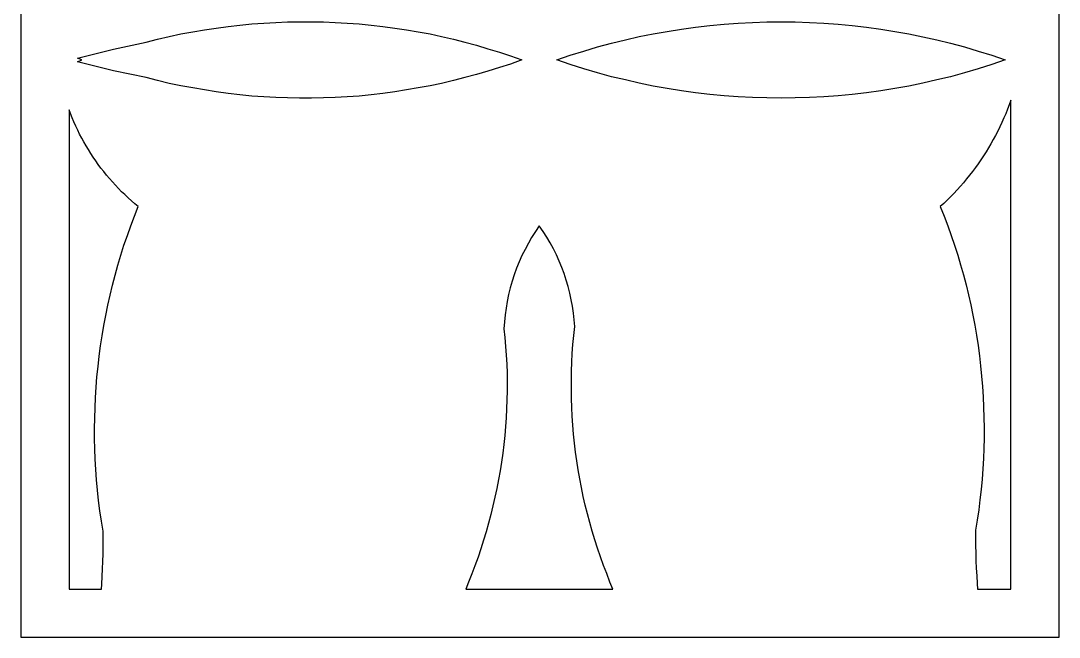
# Model space of a CAD drawing. Header units: centimetres. Extents: x -21.4 to -16.8, y -9 to 9.
# Drawn here: x -21.394 to -16.802, y -9 to -6.272 of the extents above; entities that cross this region are included whole.
import ezdxf

# ---------------------------------------------------------------- set-up
doc = ezdxf.new("R2010")
doc.units = ezdxf.units.CM
doc.header["$MEASUREMENT"] = 0
doc.layers.add('layer 1', color=7, linetype='Continuous')

msp = doc.modelspace()

# ---------------------------------------------------------------- linework, layer by layer
at = {"layer": 'layer 1', "color": 250, "lineweight": 30}
for points, knots in [([(-21.39381, 9.00077), (-21.39381, 9.00077), (-16.80173, 9.00077), (-16.80173, 9.00077), (-16.80173, 9.00077), (-16.80173, 9.00077), (-16.80173, -9.00021), (-16.80173, -9.00021), (-16.80173, -9.00021), (-16.80173, -9.00021), (-21.39381, -9.00021), (-21.39381, -9.00021), (-21.39381, -9.00021), (-21.39381, -9.00021), (-21.39381, 9.00077), (-21.39381, 9.00077)], [0, 0, 0, 0, 0.2, 0.2, 0.2, 0.2, 0.4, 0.4, 0.4, 0.4, 0.6, 0.6, 0.6, 0.6, 1, 1, 1, 1]), ([(-21.12368, -6.44551), (-21.12368, -6.44551), (-21.14367, -6.45313), (-21.14367, -6.45313), (-21.14367, -6.45313), (-21.14367, -6.45313), (-20.98307, -6.49328), (-20.98307, -6.49328), (-20.98307, -6.49328), (-20.98307, -6.49328), (-20.83978, -6.52374), (-20.83978, -6.52374), (-20.83978, -6.52374), (-20.83978, -6.52374), (-20.78855, -6.53689), (-20.78855, -6.53689), (-20.78855, -6.53689), (-20.78855, -6.53689), (-20.73732, -6.54934), (-20.73732, -6.54934), (-20.73732, -6.54934), (-20.73732, -6.54934), (-20.68541, -6.56043), (-20.68541, -6.56043), (-20.68541, -6.56043), (-20.68541, -6.56043), (-20.63349, -6.56942), (-20.63349, -6.56942), (-20.63349, -6.56942), (-20.63349, -6.56942), (-20.58157, -6.57842), (-20.58157, -6.57842), (-20.58157, -6.57842), (-20.58157, -6.57842), (-20.52965, -6.58673), (-20.52965, -6.58673), (-20.52965, -6.58673), (-20.52965, -6.58673), (-20.47704, -6.59365), (-20.47704, -6.59365), (-20.47704, -6.59365), (-20.47704, -6.59365), (-20.42444, -6.59988), (-20.42444, -6.59988), (-20.42444, -6.59988), (-20.42444, -6.59988), (-20.37183, -6.60542), (-20.37183, -6.60542), (-20.37183, -6.60542), (-20.37183, -6.60542), (-20.3192, -6.60888), (-20.3192, -6.60888), (-20.3192, -6.60888), (-20.3192, -6.60888), (-20.2666, -6.61165), (-20.2666, -6.61165), (-20.2666, -6.61165), (-20.2666, -6.61165), (-20.21399, -6.61373), (-20.21399, -6.61373), (-20.21399, -6.61373), (-20.21399, -6.61373), (-20.16069, -6.61442), (-20.16069, -6.61442), (-20.16069, -6.61442), (-20.16069, -6.61442), (-20.10808, -6.61442), (-20.10808, -6.61442), (-20.10808, -6.61442), (-20.10808, -6.61442), (-20.05547, -6.61373), (-20.05547, -6.61373), (-20.05547, -6.61373), (-20.05547, -6.61373), (-20.00286, -6.61165), (-20.00286, -6.61165), (-20.00286, -6.61165), (-20.00286, -6.61165), (-19.95025, -6.60888), (-19.95025, -6.60888), (-19.95025, -6.60888), (-19.95025, -6.60888), (-19.89696, -6.60542), (-19.89696, -6.60542), (-19.89696, -6.60542), (-19.89696, -6.60542), (-19.84435, -6.59988), (-19.84435, -6.59988), (-19.84435, -6.59988), (-19.84435, -6.59988), (-19.79242, -6.59365), (-19.79242, -6.59365), (-19.79242, -6.59365), (-19.79242, -6.59365), (-19.73981, -6.58673), (-19.73981, -6.58673), (-19.73981, -6.58673), (-19.73981, -6.58673), (-19.68789, -6.57842), (-19.68789, -6.57842), (-19.68789, -6.57842), (-19.68789, -6.57842), (-19.63597, -6.56942), (-19.63597, -6.56942), (-19.63597, -6.56942), (-19.63597, -6.56942), (-19.58336, -6.56043), (-19.58336, -6.56043), (-19.58336, -6.56043), (-19.58336, -6.56043), (-19.53283, -6.54934), (-19.53283, -6.54934), (-19.53283, -6.54934), (-19.53283, -6.54934), (-19.48091, -6.53689), (-19.48091, -6.53689), (-19.48091, -6.53689), (-19.48091, -6.53689), (-19.42968, -6.52374), (-19.42968, -6.52374), (-19.42968, -6.52374), (-19.42968, -6.52374), (-19.37847, -6.51058), (-19.37847, -6.51058), (-19.37847, -6.51058), (-19.37847, -6.51058), (-19.32793, -6.49535), (-19.32793, -6.49535), (-19.32793, -6.49535), (-19.32793, -6.49535), (-19.2774, -6.47943), (-19.2774, -6.47943), (-19.2774, -6.47943), (-19.2774, -6.47943), (-19.22755, -6.46351), (-19.22755, -6.46351), (-19.22755, -6.46351), (-19.22755, -6.46351), (-19.17772, -6.44551), (-19.17772, -6.44551), (-19.17772, -6.44551), (-19.17772, -6.44551), (-19.22755, -6.42752), (-19.22755, -6.42752), (-19.22755, -6.42752), (-19.22755, -6.42752), (-19.2774, -6.4116), (-19.2774, -6.4116), (-19.2774, -6.4116), (-19.2774, -6.4116), (-19.32793, -6.39567), (-19.32793, -6.39567), (-19.32793, -6.39567), (-19.32793, -6.39567), (-19.37847, -6.38045), (-19.37847, -6.38045), (-19.37847, -6.38045), (-19.37847, -6.38045), (-19.42968, -6.36729), (-19.42968, -6.36729), (-19.42968, -6.36729), (-19.42968, -6.36729), (-19.48091, -6.35414), (-19.48091, -6.35414), (-19.48091, -6.35414), (-19.48091, -6.35414), (-19.53283, -6.34167), (-19.53283, -6.34167), (-19.53283, -6.34167), (-19.53283, -6.34167), (-19.58336, -6.3306), (-19.58336, -6.3306), (-19.58336, -6.3306), (-19.58336, -6.3306), (-19.63597, -6.3216), (-19.63597, -6.3216), (-19.63597, -6.3216), (-19.63597, -6.3216), (-19.68789, -6.3126), (-19.68789, -6.3126), (-19.68789, -6.3126), (-19.68789, -6.3126), (-19.73981, -6.3043), (-19.73981, -6.3043), (-19.73981, -6.3043), (-19.73981, -6.3043), (-19.79242, -6.29738), (-19.79242, -6.29738), (-19.79242, -6.29738), (-19.79242, -6.29738), (-19.84435, -6.29114), (-19.84435, -6.29114), (-19.84435, -6.29114), (-19.84435, -6.29114), (-19.89696, -6.2856), (-19.89696, -6.2856), (-19.89696, -6.2856), (-19.89696, -6.2856), (-19.95025, -6.28215), (-19.95025, -6.28215), (-19.95025, -6.28215), (-19.95025, -6.28215), (-20.00286, -6.27937), (-20.00286, -6.27937), (-20.00286, -6.27937), (-20.00286, -6.27937), (-20.05547, -6.2773), (-20.05547, -6.2773), (-20.05547, -6.2773), (-20.05547, -6.2773), (-20.10808, -6.27661), (-20.10808, -6.27661), (-20.10808, -6.27661), (-20.10808, -6.27661), (-20.16069, -6.27661), (-20.16069, -6.27661), (-20.16069, -6.27661), (-20.16069, -6.27661), (-20.21399, -6.2773), (-20.21399, -6.2773), (-20.21399, -6.2773), (-20.21399, -6.2773), (-20.2666, -6.27937), (-20.2666, -6.27937), (-20.2666, -6.27937), (-20.2666, -6.27937), (-20.3192, -6.28215), (-20.3192, -6.28215), (-20.3192, -6.28215), (-20.3192, -6.28215), (-20.37183, -6.2856), (-20.37183, -6.2856), (-20.37183, -6.2856), (-20.37183, -6.2856), (-20.42444, -6.29114), (-20.42444, -6.29114), (-20.42444, -6.29114), (-20.42444, -6.29114), (-20.47704, -6.29738), (-20.47704, -6.29738), (-20.47704, -6.29738), (-20.47704, -6.29738), (-20.52965, -6.3043), (-20.52965, -6.3043), (-20.52965, -6.3043), (-20.52965, -6.3043), (-20.58157, -6.3126), (-20.58157, -6.3126), (-20.58157, -6.3126), (-20.58157, -6.3126), (-20.63349, -6.3216), (-20.63349, -6.3216), (-20.63349, -6.3216), (-20.63349, -6.3216), (-20.68541, -6.3306), (-20.68541, -6.3306), (-20.68541, -6.3306), (-20.68541, -6.3306), (-20.73732, -6.34167), (-20.73732, -6.34167), (-20.73732, -6.34167), (-20.73732, -6.34167), (-20.78855, -6.35414), (-20.78855, -6.35414), (-20.78855, -6.35414), (-20.78855, -6.35414), (-20.83978, -6.36729), (-20.83978, -6.36729), (-20.83978, -6.36729), (-20.83978, -6.36729), (-20.98307, -6.39775), (-20.98307, -6.39775), (-20.98307, -6.39775), (-20.98307, -6.39775), (-21.14367, -6.4379), (-21.14367, -6.4379), (-21.14367, -6.4379), (-21.14367, -6.4379), (-21.12368, -6.44551), (-21.12368, -6.44551)], [0, 0, 0, 0, 0.0140845, 0.0140845, 0.0140845, 0.0140845, 0.028169, 0.028169, 0.028169, 0.028169, 0.0422535, 0.0422535, 0.0422535, 0.0422535, 0.056338, 0.056338, 0.056338, 0.056338, 0.0704225, 0.0704225, 0.0704225, 0.0704225, 0.084507, 0.084507, 0.084507, 0.084507, 0.0985915, 0.0985915, 0.0985915, 0.0985915, 0.1126761, 0.1126761, 0.1126761, 0.1126761, 0.1267606, 0.1267606, 0.1267606, 0.1267606, 0.1408451, 0.1408451, 0.1408451, 0.1408451, 0.1549296, 0.1549296, 0.1549296, 0.1549296, 0.1690141, 0.1690141, 0.1690141, 0.1690141, 0.1830986, 0.1830986, 0.1830986, 0.1830986, 0.1971831, 0.1971831, 0.1971831, 0.1971831, 0.2112676, 0.2112676, 0.2112676, 0.2112676, 0.2253521, 0.2253521, 0.2253521, 0.2253521, 0.2394366, 0.2394366, 0.2394366, 0.2394366, 0.2535211, 0.2535211, 0.2535211, 0.2535211, 0.2676056, 0.2676056, 0.2676056, 0.2676056, 0.2816901, 0.2816901, 0.2816901, 0.2816901, 0.2957746, 0.2957746, 0.2957746, 0.2957746, 0.3098592, 0.3098592, 0.3098592, 0.3098592, 0.3239437, 0.3239437, 0.3239437, 0.3239437, 0.3380282, 0.3380282, 0.3380282, 0.3380282, 0.3521127, 0.3521127, 0.3521127, 0.3521127, 0.3661972, 0.3661972, 0.3661972, 0.3661972, 0.3802817, 0.3802817, 0.3802817, 0.3802817, 0.3943662, 0.3943662, 0.3943662, 0.3943662, 0.4084507, 0.4084507, 0.4084507, 0.4084507, 0.4225352, 0.4225352, 0.4225352, 0.4225352, 0.4366197, 0.4366197, 0.4366197, 0.4366197, 0.4507042, 0.4507042, 0.4507042, 0.4507042, 0.4647887, 0.4647887, 0.4647887, 0.4647887, 0.4788732, 0.4788732, 0.4788732, 0.4788732, 0.4929577, 0.4929577, 0.4929577, 0.4929577, 0.5070423, 0.5070423, 0.5070423, 0.5070423, 0.5211268, 0.5211268, 0.5211268, 0.5211268, 0.5352113, 0.5352113, 0.5352113, 0.5352113, 0.5492958, 0.5492958, 0.5492958, 0.5492958, 0.5633803, 0.5633803, 0.5633803, 0.5633803, 0.5774648, 0.5774648, 0.5774648, 0.5774648, 0.5915493, 0.5915493, 0.5915493, 0.5915493, 0.6056338, 0.6056338, 0.6056338, 0.6056338, 0.6197183, 0.6197183, 0.6197183, 0.6197183, 0.6338028, 0.6338028, 0.6338028, 0.6338028, 0.6478873, 0.6478873, 0.6478873, 0.6478873, 0.6619718, 0.6619718, 0.6619718, 0.6619718, 0.6760563, 0.6760563, 0.6760563, 0.6760563, 0.6901408, 0.6901408, 0.6901408, 0.6901408, 0.7042254, 0.7042254, 0.7042254, 0.7042254, 0.7183099, 0.7183099, 0.7183099, 0.7183099, 0.7323944, 0.7323944, 0.7323944, 0.7323944, 0.7464789, 0.7464789, 0.7464789, 0.7464789, 0.7605634, 0.7605634, 0.7605634, 0.7605634, 0.7746479, 0.7746479, 0.7746479, 0.7746479, 0.7887324, 0.7887324, 0.7887324, 0.7887324, 0.8028169, 0.8028169, 0.8028169, 0.8028169, 0.8169014, 0.8169014, 0.8169014, 0.8169014, 0.8309859, 0.8309859, 0.8309859, 0.8309859, 0.8450704, 0.8450704, 0.8450704, 0.8450704, 0.8591549, 0.8591549, 0.8591549, 0.8591549, 0.8732394, 0.8732394, 0.8732394, 0.8732394, 0.8873239, 0.8873239, 0.8873239, 0.8873239, 0.9014085, 0.9014085, 0.9014085, 0.9014085, 0.915493, 0.915493, 0.915493, 0.915493, 0.9295775, 0.9295775, 0.9295775, 0.9295775, 0.943662, 0.943662, 0.943662, 0.943662, 0.9577465, 0.9577465, 0.9577465, 0.9577465, 0.971831, 0.971831, 0.971831, 0.971831, 1, 1, 1, 1]), ([(-19.02335, -6.44551), (-19.02335, -6.44551), (-18.96381, -6.46627), (-18.96381, -6.46627), (-18.96381, -6.46627), (-18.96381, -6.46627), (-18.90359, -6.48497), (-18.90359, -6.48497), (-18.90359, -6.48497), (-18.90359, -6.48497), (-18.84336, -6.50297), (-18.84336, -6.50297), (-18.84336, -6.50297), (-18.84336, -6.50297), (-18.78175, -6.51959), (-18.78175, -6.51959), (-18.78175, -6.51959), (-18.78175, -6.51959), (-18.72015, -6.53412), (-18.72015, -6.53412), (-18.72015, -6.53412), (-18.72015, -6.53412), (-18.65922, -6.54865), (-18.65922, -6.54865), (-18.65922, -6.54865), (-18.65922, -6.54865), (-18.59692, -6.56112), (-18.59692, -6.56112), (-18.59692, -6.56112), (-18.59692, -6.56112), (-18.53533, -6.5722), (-18.53533, -6.5722), (-18.53533, -6.5722), (-18.53533, -6.5722), (-18.47232, -6.58189), (-18.47232, -6.58189), (-18.47232, -6.58189), (-18.47232, -6.58189), (-18.41002, -6.59089), (-18.41002, -6.59089), (-18.41002, -6.59089), (-18.41002, -6.59089), (-18.34703, -6.5985), (-18.34703, -6.5985), (-18.34703, -6.5985), (-18.34703, -6.5985), (-18.28404, -6.60403), (-18.28404, -6.60403), (-18.28404, -6.60403), (-18.28404, -6.60403), (-18.22174, -6.60888), (-18.22174, -6.60888), (-18.22174, -6.60888), (-18.22174, -6.60888), (-18.15806, -6.61165), (-18.15806, -6.61165), (-18.15806, -6.61165), (-18.15806, -6.61165), (-18.09505, -6.61373), (-18.09505, -6.61373), (-18.09505, -6.61373), (-18.09505, -6.61373), (-18.03206, -6.61442), (-18.03206, -6.61442), (-18.03206, -6.61442), (-18.03206, -6.61442), (-17.96907, -6.61373), (-17.96907, -6.61373), (-17.96907, -6.61373), (-17.96907, -6.61373), (-17.90539, -6.61165), (-17.90539, -6.61165), (-17.90539, -6.61165), (-17.90539, -6.61165), (-17.84309, -6.60888), (-17.84309, -6.60888), (-17.84309, -6.60888), (-17.84309, -6.60888), (-17.77939, -6.60403), (-17.77939, -6.60403), (-17.77939, -6.60403), (-17.77939, -6.60403), (-17.71709, -6.5985), (-17.71709, -6.5985), (-17.71709, -6.5985), (-17.71709, -6.5985), (-17.6541, -6.59089), (-17.6541, -6.59089), (-17.6541, -6.59089), (-17.6541, -6.59089), (-17.59111, -6.58189), (-17.59111, -6.58189), (-17.59111, -6.58189), (-17.59111, -6.58189), (-17.52881, -6.5715), (-17.52881, -6.5715), (-17.52881, -6.5715), (-17.52881, -6.5715), (-17.46651, -6.56112), (-17.46651, -6.56112), (-17.46651, -6.56112), (-17.46651, -6.56112), (-17.4049, -6.54796), (-17.4049, -6.54796), (-17.4049, -6.54796), (-17.4049, -6.54796), (-17.34329, -6.53412), (-17.34329, -6.53412), (-17.34329, -6.53412), (-17.34329, -6.53412), (-17.28237, -6.51959), (-17.28237, -6.51959), (-17.28237, -6.51959), (-17.28237, -6.51959), (-17.22076, -6.50297), (-17.22076, -6.50297), (-17.22076, -6.50297), (-17.22076, -6.50297), (-17.15986, -6.48428), (-17.15986, -6.48428), (-17.15986, -6.48428), (-17.15986, -6.48428), (-17.10031, -6.46627), (-17.10031, -6.46627), (-17.10031, -6.46627), (-17.10031, -6.46627), (-17.04009, -6.44551), (-17.04009, -6.44551), (-17.04009, -6.44551), (-17.04009, -6.44551), (-17.10031, -6.42474), (-17.10031, -6.42474), (-17.10031, -6.42474), (-17.10031, -6.42474), (-17.15986, -6.40675), (-17.15986, -6.40675), (-17.15986, -6.40675), (-17.15986, -6.40675), (-17.22076, -6.38805), (-17.22076, -6.38805), (-17.22076, -6.38805), (-17.22076, -6.38805), (-17.28237, -6.37144), (-17.28237, -6.37144), (-17.28237, -6.37144), (-17.28237, -6.37144), (-17.34329, -6.3569), (-17.34329, -6.3569), (-17.34329, -6.3569), (-17.34329, -6.3569), (-17.4049, -6.34305), (-17.4049, -6.34305), (-17.4049, -6.34305), (-17.4049, -6.34305), (-17.46651, -6.32991), (-17.46651, -6.32991), (-17.46651, -6.32991), (-17.46651, -6.32991), (-17.52881, -6.31952), (-17.52881, -6.31952), (-17.52881, -6.31952), (-17.52881, -6.31952), (-17.59111, -6.30914), (-17.59111, -6.30914), (-17.59111, -6.30914), (-17.59111, -6.30914), (-17.6541, -6.30014), (-17.6541, -6.30014), (-17.6541, -6.30014), (-17.6541, -6.30014), (-17.71709, -6.29253), (-17.71709, -6.29253), (-17.71709, -6.29253), (-17.71709, -6.29253), (-17.77939, -6.287), (-17.77939, -6.287), (-17.77939, -6.287), (-17.77939, -6.287), (-17.84309, -6.28215), (-17.84309, -6.28215), (-17.84309, -6.28215), (-17.84309, -6.28215), (-17.90539, -6.27937), (-17.90539, -6.27937), (-17.90539, -6.27937), (-17.90539, -6.27937), (-17.96907, -6.2773), (-17.96907, -6.2773), (-17.96907, -6.2773), (-17.96907, -6.2773), (-18.03206, -6.27661), (-18.03206, -6.27661), (-18.03206, -6.27661), (-18.03206, -6.27661), (-18.09505, -6.2773), (-18.09505, -6.2773), (-18.09505, -6.2773), (-18.09505, -6.2773), (-18.15806, -6.27937), (-18.15806, -6.27937), (-18.15806, -6.27937), (-18.15806, -6.27937), (-18.22174, -6.28215), (-18.22174, -6.28215), (-18.22174, -6.28215), (-18.22174, -6.28215), (-18.28404, -6.287), (-18.28404, -6.287), (-18.28404, -6.287), (-18.28404, -6.287), (-18.34703, -6.29253), (-18.34703, -6.29253), (-18.34703, -6.29253), (-18.34703, -6.29253), (-18.41002, -6.30014), (-18.41002, -6.30014), (-18.41002, -6.30014), (-18.41002, -6.30014), (-18.47232, -6.30914), (-18.47232, -6.30914), (-18.47232, -6.30914), (-18.47232, -6.30914), (-18.53533, -6.31883), (-18.53533, -6.31883), (-18.53533, -6.31883), (-18.53533, -6.31883), (-18.59692, -6.32991), (-18.59692, -6.32991), (-18.59692, -6.32991), (-18.59692, -6.32991), (-18.65922, -6.34236), (-18.65922, -6.34236), (-18.65922, -6.34236), (-18.65922, -6.34236), (-18.72015, -6.3569), (-18.72015, -6.3569), (-18.72015, -6.3569), (-18.72015, -6.3569), (-18.78175, -6.37144), (-18.78175, -6.37144), (-18.78175, -6.37144), (-18.78175, -6.37144), (-18.84336, -6.38805), (-18.84336, -6.38805), (-18.84336, -6.38805), (-18.84336, -6.38805), (-18.90359, -6.40606), (-18.90359, -6.40606), (-18.90359, -6.40606), (-18.90359, -6.40606), (-18.96381, -6.42474), (-18.96381, -6.42474), (-18.96381, -6.42474), (-18.96381, -6.42474), (-19.02335, -6.44551), (-19.02335, -6.44551)], [0, 0, 0, 0, 0.0153846, 0.0153846, 0.0153846, 0.0153846, 0.0307692, 0.0307692, 0.0307692, 0.0307692, 0.0461538, 0.0461538, 0.0461538, 0.0461538, 0.0615385, 0.0615385, 0.0615385, 0.0615385, 0.0769231, 0.0769231, 0.0769231, 0.0769231, 0.0923077, 0.0923077, 0.0923077, 0.0923077, 0.1076923, 0.1076923, 0.1076923, 0.1076923, 0.1230769, 0.1230769, 0.1230769, 0.1230769, 0.1384615, 0.1384615, 0.1384615, 0.1384615, 0.1538462, 0.1538462, 0.1538462, 0.1538462, 0.1692308, 0.1692308, 0.1692308, 0.1692308, 0.1846154, 0.1846154, 0.1846154, 0.1846154, 0.2, 0.2, 0.2, 0.2, 0.2153846, 0.2153846, 0.2153846, 0.2153846, 0.2307692, 0.2307692, 0.2307692, 0.2307692, 0.2461538, 0.2461538, 0.2461538, 0.2461538, 0.2615385, 0.2615385, 0.2615385, 0.2615385, 0.2769231, 0.2769231, 0.2769231, 0.2769231, 0.2923077, 0.2923077, 0.2923077, 0.2923077, 0.3076923, 0.3076923, 0.3076923, 0.3076923, 0.3230769, 0.3230769, 0.3230769, 0.3230769, 0.3384615, 0.3384615, 0.3384615, 0.3384615, 0.3538462, 0.3538462, 0.3538462, 0.3538462, 0.3692308, 0.3692308, 0.3692308, 0.3692308, 0.3846154, 0.3846154, 0.3846154, 0.3846154, 0.4, 0.4, 0.4, 0.4, 0.4153846, 0.4153846, 0.4153846, 0.4153846, 0.4307692, 0.4307692, 0.4307692, 0.4307692, 0.4461538, 0.4461538, 0.4461538, 0.4461538, 0.4615385, 0.4615385, 0.4615385, 0.4615385, 0.4769231, 0.4769231, 0.4769231, 0.4769231, 0.4923077, 0.4923077, 0.4923077, 0.4923077, 0.5076923, 0.5076923, 0.5076923, 0.5076923, 0.5230769, 0.5230769, 0.5230769, 0.5230769, 0.5384615, 0.5384615, 0.5384615, 0.5384615, 0.5538462, 0.5538462, 0.5538462, 0.5538462, 0.5692308, 0.5692308, 0.5692308, 0.5692308, 0.5846154, 0.5846154, 0.5846154, 0.5846154, 0.6, 0.6, 0.6, 0.6, 0.6153846, 0.6153846, 0.6153846, 0.6153846, 0.6307692, 0.6307692, 0.6307692, 0.6307692, 0.6461538, 0.6461538, 0.6461538, 0.6461538, 0.6615385, 0.6615385, 0.6615385, 0.6615385, 0.6769231, 0.6769231, 0.6769231, 0.6769231, 0.6923077, 0.6923077, 0.6923077, 0.6923077, 0.7076923, 0.7076923, 0.7076923, 0.7076923, 0.7230769, 0.7230769, 0.7230769, 0.7230769, 0.7384615, 0.7384615, 0.7384615, 0.7384615, 0.7538462, 0.7538462, 0.7538462, 0.7538462, 0.7692308, 0.7692308, 0.7692308, 0.7692308, 0.7846154, 0.7846154, 0.7846154, 0.7846154, 0.8, 0.8, 0.8, 0.8, 0.8153846, 0.8153846, 0.8153846, 0.8153846, 0.8307692, 0.8307692, 0.8307692, 0.8307692, 0.8461538, 0.8461538, 0.8461538, 0.8461538, 0.8615385, 0.8615385, 0.8615385, 0.8615385, 0.8769231, 0.8769231, 0.8769231, 0.8769231, 0.8923077, 0.8923077, 0.8923077, 0.8923077, 0.9076923, 0.9076923, 0.9076923, 0.9076923, 0.9230769, 0.9230769, 0.9230769, 0.9230769, 0.9384615, 0.9384615, 0.9384615, 0.9384615, 0.9538462, 0.9538462, 0.9538462, 0.9538462, 0.9692308, 0.9692308, 0.9692308, 0.9692308, 1, 1, 1, 1]), ([(-17.01569, -6.62362), (-17.01569, -6.62362), (-17.01569, -8.78687), (-17.01569, -8.78687), (-17.01569, -8.78687), (-17.01569, -8.78687), (-17.1626, -8.78687), (-17.1626, -8.78687), (-17.1626, -8.78687), (-17.1626, -8.78687), (-17.1647, -8.76173), (-17.1647, -8.76173), (-17.1647, -8.76173), (-17.1647, -8.76173), (-17.16677, -8.72851), (-17.16677, -8.72851), (-17.16677, -8.72851), (-17.16677, -8.72851), (-17.16884, -8.69458), (-17.16884, -8.69458), (-17.16884, -8.69458), (-17.16884, -8.69458), (-17.17024, -8.66137), (-17.17024, -8.66137), (-17.17024, -8.66137), (-17.17024, -8.66137), (-17.17093, -8.62744), (-17.17093, -8.62744), (-17.17093, -8.62744), (-17.17093, -8.62744), (-17.17162, -8.59422), (-17.17162, -8.59422), (-17.17162, -8.59422), (-17.17162, -8.59422), (-17.17231, -8.56029), (-17.17231, -8.56029), (-17.17231, -8.56029), (-17.17231, -8.56029), (-17.17231, -8.52707), (-17.17231, -8.52707), (-17.17231, -8.52707), (-17.17231, -8.52707), (-17.1647, -8.48138), (-17.1647, -8.48138), (-17.1647, -8.48138), (-17.1647, -8.48138), (-17.15777, -8.43638), (-17.15777, -8.43638), (-17.15777, -8.43638), (-17.15777, -8.43638), (-17.15292, -8.39139), (-17.15292, -8.39139), (-17.15292, -8.39139), (-17.15292, -8.39139), (-17.14739, -8.3457), (-17.14739, -8.3457), (-17.14739, -8.3457), (-17.14739, -8.3457), (-17.14323, -8.3007), (-17.14323, -8.3007), (-17.14323, -8.3007), (-17.14323, -8.3007), (-17.13978, -8.25501), (-17.13978, -8.25501), (-17.13978, -8.25501), (-17.13978, -8.25501), (-17.137, -8.20933), (-17.137, -8.20933), (-17.137, -8.20933), (-17.137, -8.20933), (-17.13562, -8.16434), (-17.13562, -8.16434), (-17.13562, -8.16434), (-17.13562, -8.16434), (-17.13424, -8.11865), (-17.13424, -8.11865), (-17.13424, -8.11865), (-17.13424, -8.11865), (-17.13424, -8.07296), (-17.13424, -8.07296), (-17.13424, -8.07296), (-17.13424, -8.07296), (-17.13493, -8.02727), (-17.13493, -8.02727), (-17.13493, -8.02727), (-17.13493, -8.02727), (-17.13631, -7.98158), (-17.13631, -7.98158), (-17.13631, -7.98158), (-17.13631, -7.98158), (-17.13838, -7.9359), (-17.13838, -7.9359), (-17.13838, -7.9359), (-17.13838, -7.9359), (-17.14116, -7.8909), (-17.14116, -7.8909), (-17.14116, -7.8909), (-17.14116, -7.8909), (-17.14531, -7.84521), (-17.14531, -7.84521), (-17.14531, -7.84521), (-17.14531, -7.84521), (-17.14947, -7.79953), (-17.14947, -7.79953), (-17.14947, -7.79953), (-17.14947, -7.79953), (-17.155, -7.75452), (-17.155, -7.75452), (-17.155, -7.75452), (-17.155, -7.75452), (-17.16054, -7.70885), (-17.16054, -7.70885), (-17.16054, -7.70885), (-17.16054, -7.70885), (-17.16746, -7.66385), (-17.16746, -7.66385), (-17.16746, -7.66385), (-17.16746, -7.66385), (-17.17508, -7.61885), (-17.17508, -7.61885), (-17.17508, -7.61885), (-17.17508, -7.61885), (-17.18407, -7.57456), (-17.18407, -7.57456), (-17.18407, -7.57456), (-17.18407, -7.57456), (-17.19307, -7.52955), (-17.19307, -7.52955), (-17.19307, -7.52955), (-17.19307, -7.52955), (-17.20276, -7.48525), (-17.20276, -7.48525), (-17.20276, -7.48525), (-17.20276, -7.48525), (-17.21384, -7.44095), (-17.21384, -7.44095), (-17.21384, -7.44095), (-17.21384, -7.44095), (-17.2256, -7.39664), (-17.2256, -7.39664), (-17.2256, -7.39664), (-17.2256, -7.39664), (-17.23807, -7.35234), (-17.23807, -7.35234), (-17.23807, -7.35234), (-17.23807, -7.35234), (-17.25053, -7.30873), (-17.25053, -7.30873), (-17.25053, -7.30873), (-17.25053, -7.30873), (-17.26507, -7.26512), (-17.26507, -7.26512), (-17.26507, -7.26512), (-17.26507, -7.26512), (-17.27961, -7.2222), (-17.27961, -7.2222), (-17.27961, -7.2222), (-17.27961, -7.2222), (-17.29484, -7.17928), (-17.29484, -7.17928), (-17.29484, -7.17928), (-17.29484, -7.17928), (-17.31076, -7.13637), (-17.31076, -7.13637), (-17.31076, -7.13637), (-17.31076, -7.13637), (-17.32806, -7.09414), (-17.32806, -7.09414), (-17.32806, -7.09414), (-17.32806, -7.09414), (-17.31214, -7.08029), (-17.31214, -7.08029), (-17.31214, -7.08029), (-17.31214, -7.08029), (-17.29691, -7.06575), (-17.29691, -7.06575), (-17.29691, -7.06575), (-17.29691, -7.06575), (-17.28237, -7.05052), (-17.28237, -7.05052), (-17.28237, -7.05052), (-17.28237, -7.05052), (-17.26714, -7.036), (-17.26714, -7.036), (-17.26714, -7.036), (-17.26714, -7.036), (-17.25261, -7.02006), (-17.25261, -7.02006), (-17.25261, -7.02006), (-17.25261, -7.02006), (-17.23876, -7.00414), (-17.23876, -7.00414), (-17.23876, -7.00414), (-17.23876, -7.00414), (-17.22491, -6.98891), (-17.22491, -6.98891), (-17.22491, -6.98891), (-17.22491, -6.98891), (-17.21108, -6.9723), (-17.21108, -6.9723), (-17.21108, -6.9723), (-17.21108, -6.9723), (-17.19861, -6.95569), (-17.19861, -6.95569), (-17.19861, -6.95569), (-17.19861, -6.95569), (-17.18546, -6.93908), (-17.18546, -6.93908), (-17.18546, -6.93908), (-17.18546, -6.93908), (-17.17231, -6.92177), (-17.17231, -6.92177), (-17.17231, -6.92177), (-17.17231, -6.92177), (-17.15986, -6.90515), (-17.15986, -6.90515), (-17.15986, -6.90515), (-17.15986, -6.90515), (-17.14876, -6.88785), (-17.14876, -6.88785), (-17.14876, -6.88785), (-17.14876, -6.88785), (-17.13631, -6.86984), (-17.13631, -6.86984), (-17.13631, -6.86984), (-17.13631, -6.86984), (-17.12523, -6.85254), (-17.12523, -6.85254), (-17.12523, -6.85254), (-17.12523, -6.85254), (-17.11416, -6.83385), (-17.11416, -6.83385), (-17.11416, -6.83385), (-17.11416, -6.83385), (-17.10378, -6.81655), (-17.10378, -6.81655), (-17.10378, -6.81655), (-17.10378, -6.81655), (-17.0934, -6.79787), (-17.0934, -6.79787), (-17.0934, -6.79787), (-17.0934, -6.79787), (-17.08301, -6.77917), (-17.08301, -6.77917), (-17.08301, -6.77917), (-17.08301, -6.77917), (-17.07332, -6.76048), (-17.07332, -6.76048), (-17.07332, -6.76048), (-17.07332, -6.76048), (-17.06432, -6.7411), (-17.06432, -6.7411), (-17.06432, -6.7411), (-17.06432, -6.7411), (-17.05531, -6.7224), (-17.05531, -6.7224), (-17.05531, -6.7224), (-17.05531, -6.7224), (-17.04633, -6.70233), (-17.04633, -6.70233), (-17.04633, -6.70233), (-17.04633, -6.70233), (-17.03801, -6.68364), (-17.03801, -6.68364), (-17.03801, -6.68364), (-17.03801, -6.68364), (-17.0304, -6.66357), (-17.0304, -6.66357), (-17.0304, -6.66357), (-17.0304, -6.66357), (-17.02347, -6.64419), (-17.02347, -6.64419), (-17.02347, -6.64419), (-17.02347, -6.64419), (-17.01587, -6.62411), (-17.01587, -6.62411), (-17.01587, -6.62411), (-17.01587, -6.62411), (-17.01569, -6.62362), (-17.01569, -6.62362)], [0, 0, 0, 0, 0.0140845, 0.0140845, 0.0140845, 0.0140845, 0.028169, 0.028169, 0.028169, 0.028169, 0.0422535, 0.0422535, 0.0422535, 0.0422535, 0.056338, 0.056338, 0.056338, 0.056338, 0.0704225, 0.0704225, 0.0704225, 0.0704225, 0.084507, 0.084507, 0.084507, 0.084507, 0.0985915, 0.0985915, 0.0985915, 0.0985915, 0.1126761, 0.1126761, 0.1126761, 0.1126761, 0.1267606, 0.1267606, 0.1267606, 0.1267606, 0.1408451, 0.1408451, 0.1408451, 0.1408451, 0.1549296, 0.1549296, 0.1549296, 0.1549296, 0.1690141, 0.1690141, 0.1690141, 0.1690141, 0.1830986, 0.1830986, 0.1830986, 0.1830986, 0.1971831, 0.1971831, 0.1971831, 0.1971831, 0.2112676, 0.2112676, 0.2112676, 0.2112676, 0.2253521, 0.2253521, 0.2253521, 0.2253521, 0.2394366, 0.2394366, 0.2394366, 0.2394366, 0.2535211, 0.2535211, 0.2535211, 0.2535211, 0.2676056, 0.2676056, 0.2676056, 0.2676056, 0.2816901, 0.2816901, 0.2816901, 0.2816901, 0.2957746, 0.2957746, 0.2957746, 0.2957746, 0.3098592, 0.3098592, 0.3098592, 0.3098592, 0.3239437, 0.3239437, 0.3239437, 0.3239437, 0.3380282, 0.3380282, 0.3380282, 0.3380282, 0.3521127, 0.3521127, 0.3521127, 0.3521127, 0.3661972, 0.3661972, 0.3661972, 0.3661972, 0.3802817, 0.3802817, 0.3802817, 0.3802817, 0.3943662, 0.3943662, 0.3943662, 0.3943662, 0.4084507, 0.4084507, 0.4084507, 0.4084507, 0.4225352, 0.4225352, 0.4225352, 0.4225352, 0.4366197, 0.4366197, 0.4366197, 0.4366197, 0.4507042, 0.4507042, 0.4507042, 0.4507042, 0.4647887, 0.4647887, 0.4647887, 0.4647887, 0.4788732, 0.4788732, 0.4788732, 0.4788732, 0.4929577, 0.4929577, 0.4929577, 0.4929577, 0.5070423, 0.5070423, 0.5070423, 0.5070423, 0.5211268, 0.5211268, 0.5211268, 0.5211268, 0.5352113, 0.5352113, 0.5352113, 0.5352113, 0.5492958, 0.5492958, 0.5492958, 0.5492958, 0.5633803, 0.5633803, 0.5633803, 0.5633803, 0.5774648, 0.5774648, 0.5774648, 0.5774648, 0.5915493, 0.5915493, 0.5915493, 0.5915493, 0.6056338, 0.6056338, 0.6056338, 0.6056338, 0.6197183, 0.6197183, 0.6197183, 0.6197183, 0.6338028, 0.6338028, 0.6338028, 0.6338028, 0.6478873, 0.6478873, 0.6478873, 0.6478873, 0.6619718, 0.6619718, 0.6619718, 0.6619718, 0.6760563, 0.6760563, 0.6760563, 0.6760563, 0.6901408, 0.6901408, 0.6901408, 0.6901408, 0.7042254, 0.7042254, 0.7042254, 0.7042254, 0.7183099, 0.7183099, 0.7183099, 0.7183099, 0.7323944, 0.7323944, 0.7323944, 0.7323944, 0.7464789, 0.7464789, 0.7464789, 0.7464789, 0.7605634, 0.7605634, 0.7605634, 0.7605634, 0.7746479, 0.7746479, 0.7746479, 0.7746479, 0.7887324, 0.7887324, 0.7887324, 0.7887324, 0.8028169, 0.8028169, 0.8028169, 0.8028169, 0.8169014, 0.8169014, 0.8169014, 0.8169014, 0.8309859, 0.8309859, 0.8309859, 0.8309859, 0.8450704, 0.8450704, 0.8450704, 0.8450704, 0.8591549, 0.8591549, 0.8591549, 0.8591549, 0.8732394, 0.8732394, 0.8732394, 0.8732394, 0.8873239, 0.8873239, 0.8873239, 0.8873239, 0.9014085, 0.9014085, 0.9014085, 0.9014085, 0.915493, 0.915493, 0.915493, 0.915493, 0.9295775, 0.9295775, 0.9295775, 0.9295775, 0.943662, 0.943662, 0.943662, 0.943662, 0.9577465, 0.9577465, 0.9577465, 0.9577465, 0.971831, 0.971831, 0.971831, 0.971831, 1, 1, 1, 1]), ([(-21.03752, -8.78687), (-21.03752, -8.78687), (-21.17985, -8.78687), (-21.17985, -8.78687), (-21.17985, -8.78687), (-21.17985, -8.78687), (-21.17985, -6.66578), (-21.17985, -6.66578), (-21.17985, -6.66578), (-21.17985, -6.66578), (-21.17413, -6.68295), (-21.17413, -6.68295), (-21.17413, -6.68295), (-21.17413, -6.68295), (-21.16651, -6.70095), (-21.16651, -6.70095), (-21.16651, -6.70095), (-21.16651, -6.70095), (-21.1589, -6.71964), (-21.1589, -6.71964), (-21.1589, -6.71964), (-21.1589, -6.71964), (-21.15059, -6.73833), (-21.15059, -6.73833), (-21.15059, -6.73833), (-21.15059, -6.73833), (-21.14159, -6.75563), (-21.14159, -6.75563), (-21.14159, -6.75563), (-21.14159, -6.75563), (-21.13397, -6.77364), (-21.13397, -6.77364), (-21.13397, -6.77364), (-21.13397, -6.77364), (-21.12428, -6.79094), (-21.12428, -6.79094), (-21.12428, -6.79094), (-21.12428, -6.79094), (-21.11459, -6.80825), (-21.11459, -6.80825), (-21.11459, -6.80825), (-21.11459, -6.80825), (-21.1049, -6.82486), (-21.1049, -6.82486), (-21.1049, -6.82486), (-21.1049, -6.82486), (-21.09452, -6.84216), (-21.09452, -6.84216), (-21.09452, -6.84216), (-21.09452, -6.84216), (-21.08413, -6.85946), (-21.08413, -6.85946), (-21.08413, -6.85946), (-21.08413, -6.85946), (-21.07306, -6.8754), (-21.07306, -6.8754), (-21.07306, -6.8754), (-21.07306, -6.8754), (-21.06198, -6.89201), (-21.06198, -6.89201), (-21.06198, -6.89201), (-21.06198, -6.89201), (-21.05091, -6.90862), (-21.05091, -6.90862), (-21.05091, -6.90862), (-21.05091, -6.90862), (-21.03914, -6.92385), (-21.03914, -6.92385), (-21.03914, -6.92385), (-21.03914, -6.92385), (-21.02667, -6.93977), (-21.02667, -6.93977), (-21.02667, -6.93977), (-21.02667, -6.93977), (-21.01422, -6.955), (-21.01422, -6.955), (-21.01422, -6.955), (-21.01422, -6.955), (-21.00175, -6.97023), (-21.00175, -6.97023), (-21.00175, -6.97023), (-21.00175, -6.97023), (-20.98861, -6.98546), (-20.98861, -6.98546), (-20.98861, -6.98546), (-20.98861, -6.98546), (-20.97476, -6.9993), (-20.97476, -6.9993), (-20.97476, -6.9993), (-20.97476, -6.9993), (-20.96161, -7.01383), (-20.96161, -7.01383), (-20.96161, -7.01383), (-20.96161, -7.01383), (-20.94777, -7.02838), (-20.94777, -7.02838), (-20.94777, -7.02838), (-20.94777, -7.02838), (-20.93322, -7.04154), (-20.93322, -7.04154), (-20.93322, -7.04154), (-20.93322, -7.04154), (-20.91937, -7.05537), (-20.91937, -7.05537), (-20.91937, -7.05537), (-20.91937, -7.05537), (-20.90415, -7.06922), (-20.90415, -7.06922), (-20.90415, -7.06922), (-20.90415, -7.06922), (-20.88893, -7.08238), (-20.88893, -7.08238), (-20.88893, -7.08238), (-20.88893, -7.08238), (-20.87439, -7.09414), (-20.87439, -7.09414), (-20.87439, -7.09414), (-20.87439, -7.09414), (-20.891, -7.13705), (-20.891, -7.13705), (-20.891, -7.13705), (-20.891, -7.13705), (-20.90692, -7.17928), (-20.90692, -7.17928), (-20.90692, -7.17928), (-20.90692, -7.17928), (-20.92215, -7.2229), (-20.92215, -7.2229), (-20.92215, -7.2229), (-20.92215, -7.2229), (-20.93738, -7.26581), (-20.93738, -7.26581), (-20.93738, -7.26581), (-20.93738, -7.26581), (-20.95123, -7.30941), (-20.95123, -7.30941), (-20.95123, -7.30941), (-20.95123, -7.30941), (-20.96438, -7.35373), (-20.96438, -7.35373), (-20.96438, -7.35373), (-20.96438, -7.35373), (-20.97614, -7.39733), (-20.97614, -7.39733), (-20.97614, -7.39733), (-20.97614, -7.39733), (-20.98792, -7.44164), (-20.98792, -7.44164), (-20.98792, -7.44164), (-20.98792, -7.44164), (-20.99899, -7.48664), (-20.99899, -7.48664), (-20.99899, -7.48664), (-20.99899, -7.48664), (-21.00868, -7.53093), (-21.00868, -7.53093), (-21.00868, -7.53093), (-21.00868, -7.53093), (-21.01768, -7.57594), (-21.01768, -7.57594), (-21.01768, -7.57594), (-21.01768, -7.57594), (-21.02667, -7.62093), (-21.02667, -7.62093), (-21.02667, -7.62093), (-21.02667, -7.62093), (-21.0343, -7.66592), (-21.0343, -7.66592), (-21.0343, -7.66592), (-21.0343, -7.66592), (-21.04122, -7.71092), (-21.04122, -7.71092), (-21.04122, -7.71092), (-21.04122, -7.71092), (-21.04744, -7.75661), (-21.04744, -7.75661), (-21.04744, -7.75661), (-21.04744, -7.75661), (-21.05229, -7.8023), (-21.05229, -7.8023), (-21.05229, -7.8023), (-21.05229, -7.8023), (-21.05713, -7.84729), (-21.05713, -7.84729), (-21.05713, -7.84729), (-21.05713, -7.84729), (-21.0606, -7.89297), (-21.0606, -7.89297), (-21.0606, -7.89297), (-21.0606, -7.89297), (-21.06336, -7.93866), (-21.06336, -7.93866), (-21.06336, -7.93866), (-21.06336, -7.93866), (-21.06545, -7.98505), (-21.06545, -7.98505), (-21.06545, -7.98505), (-21.06545, -7.98505), (-21.06683, -8.03074), (-21.06683, -8.03074), (-21.06683, -8.03074), (-21.06683, -8.03074), (-21.06752, -8.07642), (-21.06752, -8.07642), (-21.06752, -8.07642), (-21.06752, -8.07642), (-21.06752, -8.1221), (-21.06752, -8.1221), (-21.06752, -8.1221), (-21.06752, -8.1221), (-21.06614, -8.1671), (-21.06614, -8.1671), (-21.06614, -8.1671), (-21.06614, -8.1671), (-21.06476, -8.21279), (-21.06476, -8.21279), (-21.06476, -8.21279), (-21.06476, -8.21279), (-21.06198, -8.25848), (-21.06198, -8.25848), (-21.06198, -8.25848), (-21.06198, -8.25848), (-21.05852, -8.30417), (-21.05852, -8.30417), (-21.05852, -8.30417), (-21.05852, -8.30417), (-21.05438, -8.34986), (-21.05438, -8.34986), (-21.05438, -8.34986), (-21.05438, -8.34986), (-21.04953, -8.39553), (-21.04953, -8.39553), (-21.04953, -8.39553), (-21.04953, -8.39553), (-21.04399, -8.44054), (-21.04399, -8.44054), (-21.04399, -8.44054), (-21.04399, -8.44054), (-21.03706, -8.48622), (-21.03706, -8.48622), (-21.03706, -8.48622), (-21.03706, -8.48622), (-21.02945, -8.53123), (-21.02945, -8.53123), (-21.02945, -8.53123), (-21.02945, -8.53123), (-21.02945, -8.56445), (-21.02945, -8.56445), (-21.02945, -8.56445), (-21.02945, -8.56445), (-21.02945, -8.59837), (-21.02945, -8.59837), (-21.02945, -8.59837), (-21.02945, -8.59837), (-21.03014, -8.6316), (-21.03014, -8.6316), (-21.03014, -8.6316), (-21.03014, -8.6316), (-21.03083, -8.66481), (-21.03083, -8.66481), (-21.03083, -8.66481), (-21.03083, -8.66481), (-21.03221, -8.69805), (-21.03221, -8.69805), (-21.03221, -8.69805), (-21.03221, -8.69805), (-21.03359, -8.73127), (-21.03359, -8.73127), (-21.03359, -8.73127), (-21.03359, -8.73127), (-21.03568, -8.76519), (-21.03568, -8.76519), (-21.03568, -8.76519), (-21.03568, -8.76519), (-21.03752, -8.78687), (-21.03752, -8.78687)], [0, 0, 0, 0, 0.0142857, 0.0142857, 0.0142857, 0.0142857, 0.0285714, 0.0285714, 0.0285714, 0.0285714, 0.0428571, 0.0428571, 0.0428571, 0.0428571, 0.0571429, 0.0571429, 0.0571429, 0.0571429, 0.0714286, 0.0714286, 0.0714286, 0.0714286, 0.0857143, 0.0857143, 0.0857143, 0.0857143, 0.1, 0.1, 0.1, 0.1, 0.1142857, 0.1142857, 0.1142857, 0.1142857, 0.1285714, 0.1285714, 0.1285714, 0.1285714, 0.1428571, 0.1428571, 0.1428571, 0.1428571, 0.1571429, 0.1571429, 0.1571429, 0.1571429, 0.1714286, 0.1714286, 0.1714286, 0.1714286, 0.1857143, 0.1857143, 0.1857143, 0.1857143, 0.2, 0.2, 0.2, 0.2, 0.2142857, 0.2142857, 0.2142857, 0.2142857, 0.2285714, 0.2285714, 0.2285714, 0.2285714, 0.2428571, 0.2428571, 0.2428571, 0.2428571, 0.2571429, 0.2571429, 0.2571429, 0.2571429, 0.2714286, 0.2714286, 0.2714286, 0.2714286, 0.2857143, 0.2857143, 0.2857143, 0.2857143, 0.3, 0.3, 0.3, 0.3, 0.3142857, 0.3142857, 0.3142857, 0.3142857, 0.3285714, 0.3285714, 0.3285714, 0.3285714, 0.3428571, 0.3428571, 0.3428571, 0.3428571, 0.3571429, 0.3571429, 0.3571429, 0.3571429, 0.3714286, 0.3714286, 0.3714286, 0.3714286, 0.3857143, 0.3857143, 0.3857143, 0.3857143, 0.4, 0.4, 0.4, 0.4, 0.4142857, 0.4142857, 0.4142857, 0.4142857, 0.4285714, 0.4285714, 0.4285714, 0.4285714, 0.4428571, 0.4428571, 0.4428571, 0.4428571, 0.4571429, 0.4571429, 0.4571429, 0.4571429, 0.4714286, 0.4714286, 0.4714286, 0.4714286, 0.4857143, 0.4857143, 0.4857143, 0.4857143, 0.5, 0.5, 0.5, 0.5, 0.5142857, 0.5142857, 0.5142857, 0.5142857, 0.5285714, 0.5285714, 0.5285714, 0.5285714, 0.5428571, 0.5428571, 0.5428571, 0.5428571, 0.5571429, 0.5571429, 0.5571429, 0.5571429, 0.5714286, 0.5714286, 0.5714286, 0.5714286, 0.5857143, 0.5857143, 0.5857143, 0.5857143, 0.6, 0.6, 0.6, 0.6, 0.6142857, 0.6142857, 0.6142857, 0.6142857, 0.6285714, 0.6285714, 0.6285714, 0.6285714, 0.6428571, 0.6428571, 0.6428571, 0.6428571, 0.6571429, 0.6571429, 0.6571429, 0.6571429, 0.6714286, 0.6714286, 0.6714286, 0.6714286, 0.6857143, 0.6857143, 0.6857143, 0.6857143, 0.7, 0.7, 0.7, 0.7, 0.7142857, 0.7142857, 0.7142857, 0.7142857, 0.7285714, 0.7285714, 0.7285714, 0.7285714, 0.7428571, 0.7428571, 0.7428571, 0.7428571, 0.7571429, 0.7571429, 0.7571429, 0.7571429, 0.7714286, 0.7714286, 0.7714286, 0.7714286, 0.7857143, 0.7857143, 0.7857143, 0.7857143, 0.8, 0.8, 0.8, 0.8, 0.8142857, 0.8142857, 0.8142857, 0.8142857, 0.8285714, 0.8285714, 0.8285714, 0.8285714, 0.8428571, 0.8428571, 0.8428571, 0.8428571, 0.8571429, 0.8571429, 0.8571429, 0.8571429, 0.8714286, 0.8714286, 0.8714286, 0.8714286, 0.8857143, 0.8857143, 0.8857143, 0.8857143, 0.9, 0.9, 0.9, 0.9, 0.9142857, 0.9142857, 0.9142857, 0.9142857, 0.9285714, 0.9285714, 0.9285714, 0.9285714, 0.9428571, 0.9428571, 0.9428571, 0.9428571, 0.9571429, 0.9571429, 0.9571429, 0.9571429, 0.9714286, 0.9714286, 0.9714286, 0.9714286, 1, 1, 1, 1]), ([(-18.77536, -8.78687), (-18.77536, -8.78687), (-19.42645, -8.78687), (-19.42645, -8.78687), (-19.42645, -8.78687), (-19.42645, -8.78687), (-19.41376, -8.75689), (-19.41376, -8.75689), (-19.41376, -8.75689), (-19.41376, -8.75689), (-19.39924, -8.7202), (-19.39924, -8.7202), (-19.39924, -8.7202), (-19.39924, -8.7202), (-19.38539, -8.68351), (-19.38539, -8.68351), (-19.38539, -8.68351), (-19.38539, -8.68351), (-19.37154, -8.64544), (-19.37154, -8.64544), (-19.37154, -8.64544), (-19.37154, -8.64544), (-19.35977, -8.60876), (-19.35977, -8.60876), (-19.35977, -8.60876), (-19.35977, -8.60876), (-19.34732, -8.57067), (-19.34732, -8.57067), (-19.34732, -8.57067), (-19.34732, -8.57067), (-19.33554, -8.53329), (-19.33554, -8.53329), (-19.33554, -8.53329), (-19.33554, -8.53329), (-19.32516, -8.49523), (-19.32516, -8.49523), (-19.32516, -8.49523), (-19.32516, -8.49523), (-19.31546, -8.45715), (-19.31546, -8.45715), (-19.31546, -8.45715), (-19.31546, -8.45715), (-19.30577, -8.41908), (-19.30577, -8.41908), (-19.30577, -8.41908), (-19.30577, -8.41908), (-19.29679, -8.38031), (-19.29679, -8.38031), (-19.29679, -8.38031), (-19.29679, -8.38031), (-19.28847, -8.34155), (-19.28847, -8.34155), (-19.28847, -8.34155), (-19.28847, -8.34155), (-19.28086, -8.30278), (-19.28086, -8.30278), (-19.28086, -8.30278), (-19.28086, -8.30278), (-19.27462, -8.26402), (-19.27462, -8.26402), (-19.27462, -8.26402), (-19.27462, -8.26402), (-19.26839, -8.22524), (-19.26839, -8.22524), (-19.26839, -8.22524), (-19.26839, -8.22524), (-19.26285, -8.1858), (-19.26285, -8.1858), (-19.26285, -8.1858), (-19.26285, -8.1858), (-19.25801, -8.14702), (-19.25801, -8.14702), (-19.25801, -8.14702), (-19.25801, -8.14702), (-19.25386, -8.10757), (-19.25386, -8.10757), (-19.25386, -8.10757), (-19.25386, -8.10757), (-19.2504, -8.06812), (-19.2504, -8.06812), (-19.2504, -8.06812), (-19.2504, -8.06812), (-19.24763, -8.02935), (-19.24763, -8.02935), (-19.24763, -8.02935), (-19.24763, -8.02935), (-19.24555, -7.98989), (-19.24555, -7.98989), (-19.24555, -7.98989), (-19.24555, -7.98989), (-19.24418, -7.94974), (-19.24418, -7.94974), (-19.24418, -7.94974), (-19.24418, -7.94974), (-19.24347, -7.91029), (-19.24347, -7.91029), (-19.24347, -7.91029), (-19.24347, -7.91029), (-19.24278, -7.87083), (-19.24278, -7.87083), (-19.24278, -7.87083), (-19.24278, -7.87083), (-19.24347, -7.83136), (-19.24347, -7.83136), (-19.24347, -7.83136), (-19.24347, -7.83136), (-19.24487, -7.79191), (-19.24487, -7.79191), (-19.24487, -7.79191), (-19.24487, -7.79191), (-19.24694, -7.75246), (-19.24694, -7.75246), (-19.24694, -7.75246), (-19.24694, -7.75246), (-19.24972, -7.71369), (-19.24972, -7.71369), (-19.24972, -7.71369), (-19.24972, -7.71369), (-19.25317, -7.67423), (-19.25317, -7.67423), (-19.25317, -7.67423), (-19.25317, -7.67423), (-19.25732, -7.63477), (-19.25732, -7.63477), (-19.25732, -7.63477), (-19.25732, -7.63477), (-19.25525, -7.60431), (-19.25525, -7.60431), (-19.25525, -7.60431), (-19.25525, -7.60431), (-19.25178, -7.57386), (-19.25178, -7.57386), (-19.25178, -7.57386), (-19.25178, -7.57386), (-19.24763, -7.54409), (-19.24763, -7.54409), (-19.24763, -7.54409), (-19.24763, -7.54409), (-19.24278, -7.51433), (-19.24278, -7.51433), (-19.24278, -7.51433), (-19.24278, -7.51433), (-19.23656, -7.48386), (-19.23656, -7.48386), (-19.23656, -7.48386), (-19.23656, -7.48386), (-19.22964, -7.4541), (-19.22964, -7.4541), (-19.22964, -7.4541), (-19.22964, -7.4541), (-19.22132, -7.42503), (-19.22132, -7.42503), (-19.22132, -7.42503), (-19.22132, -7.42503), (-19.21163, -7.39595), (-19.21163, -7.39595), (-19.21163, -7.39595), (-19.21163, -7.39595), (-19.20125, -7.36689), (-19.20125, -7.36689), (-19.20125, -7.36689), (-19.20125, -7.36689), (-19.19018, -7.33918), (-19.19018, -7.33918), (-19.19018, -7.33918), (-19.19018, -7.33918), (-19.17772, -7.31081), (-19.17772, -7.31081), (-19.17772, -7.31081), (-19.17772, -7.31081), (-19.16387, -7.28381), (-19.16387, -7.28381), (-19.16387, -7.28381), (-19.16387, -7.28381), (-19.14933, -7.25681), (-19.14933, -7.25681), (-19.14933, -7.25681), (-19.14933, -7.25681), (-19.13479, -7.23051), (-19.13479, -7.23051), (-19.13479, -7.23051), (-19.13479, -7.23051), (-19.11818, -7.20489), (-19.11818, -7.20489), (-19.11818, -7.20489), (-19.11818, -7.20489), (-19.10157, -7.17928), (-19.10157, -7.17928), (-19.10157, -7.17928), (-19.10157, -7.17928), (-19.08427, -7.2042), (-19.08427, -7.2042), (-19.08427, -7.2042), (-19.08427, -7.2042), (-19.06764, -7.22913), (-19.06764, -7.22913), (-19.06764, -7.22913), (-19.06764, -7.22913), (-19.05312, -7.25543), (-19.05312, -7.25543), (-19.05312, -7.25543), (-19.05312, -7.25543), (-19.03858, -7.28173), (-19.03858, -7.28173), (-19.03858, -7.28173), (-19.03858, -7.28173), (-19.02473, -7.30804), (-19.02473, -7.30804), (-19.02473, -7.30804), (-19.02473, -7.30804), (-19.01297, -7.33572), (-19.01297, -7.33572), (-19.01297, -7.33572), (-19.01297, -7.33572), (-19.00189, -7.36342), (-19.00189, -7.36342), (-19.00189, -7.36342), (-19.00189, -7.36342), (-18.99081, -7.39111), (-18.99081, -7.39111), (-18.99081, -7.39111), (-18.99081, -7.39111), (-18.98182, -7.41949), (-18.98182, -7.41949), (-18.98182, -7.41949), (-18.98182, -7.41949), (-18.9735, -7.44856), (-18.9735, -7.44856), (-18.9735, -7.44856), (-18.9735, -7.44856), (-18.96589, -7.47694), (-18.96589, -7.47694), (-18.96589, -7.47694), (-18.96589, -7.47694), (-18.95967, -7.50671), (-18.95967, -7.50671), (-18.95967, -7.50671), (-18.95967, -7.50671), (-18.95411, -7.53578), (-18.95411, -7.53578), (-18.95411, -7.53578), (-18.95411, -7.53578), (-18.94997, -7.56555), (-18.94997, -7.56555), (-18.94997, -7.56555), (-18.94997, -7.56555), (-18.94651, -7.59601), (-18.94651, -7.59601), (-18.94651, -7.59601), (-18.94651, -7.59601), (-18.94444, -7.62508), (-18.94444, -7.62508), (-18.94444, -7.62508), (-18.94444, -7.62508), (-18.94858, -7.66454), (-18.94858, -7.66454), (-18.94858, -7.66454), (-18.94858, -7.66454), (-18.95205, -7.70469), (-18.95205, -7.70469), (-18.95205, -7.70469), (-18.95205, -7.70469), (-18.95482, -7.74414), (-18.95482, -7.74414), (-18.95482, -7.74414), (-18.95482, -7.74414), (-18.95689, -7.7836), (-18.95689, -7.7836), (-18.95689, -7.7836), (-18.95689, -7.7836), (-18.95827, -7.82307), (-18.95827, -7.82307), (-18.95827, -7.82307), (-18.95827, -7.82307), (-18.95896, -7.86321), (-18.95896, -7.86321), (-18.95896, -7.86321), (-18.95896, -7.86321), (-18.95896, -7.90336), (-18.95896, -7.90336), (-18.95896, -7.90336), (-18.95896, -7.90336), (-18.95827, -7.94351), (-18.95827, -7.94351), (-18.95827, -7.94351), (-18.95827, -7.94351), (-18.95689, -7.98297), (-18.95689, -7.98297), (-18.95689, -7.98297), (-18.95689, -7.98297), (-18.95482, -8.02242), (-18.95482, -8.02242), (-18.95482, -8.02242), (-18.95482, -8.02242), (-18.95274, -8.06189), (-18.95274, -8.06189), (-18.95274, -8.06189), (-18.95274, -8.06189), (-18.94928, -8.10204), (-18.94928, -8.10204), (-18.94928, -8.10204), (-18.94928, -8.10204), (-18.94513, -8.14148), (-18.94513, -8.14148), (-18.94513, -8.14148), (-18.94513, -8.14148), (-18.94028, -8.18095), (-18.94028, -8.18095), (-18.94028, -8.18095), (-18.94028, -8.18095), (-18.93475, -8.21971), (-18.93475, -8.21971), (-18.93475, -8.21971), (-18.93475, -8.21971), (-18.92921, -8.25917), (-18.92921, -8.25917), (-18.92921, -8.25917), (-18.92921, -8.25917), (-18.92228, -8.29863), (-18.92228, -8.29863), (-18.92228, -8.29863), (-18.92228, -8.29863), (-18.91467, -8.33808), (-18.91467, -8.33808), (-18.91467, -8.33808), (-18.91467, -8.33808), (-18.90635, -8.37686), (-18.90635, -8.37686), (-18.90635, -8.37686), (-18.90635, -8.37686), (-18.89737, -8.41561), (-18.89737, -8.41561), (-18.89737, -8.41561), (-18.89737, -8.41561), (-18.88768, -8.45439), (-18.88768, -8.45439), (-18.88768, -8.45439), (-18.88768, -8.45439), (-18.87798, -8.49245), (-18.87798, -8.49245), (-18.87798, -8.49245), (-18.87798, -8.49245), (-18.8669, -8.53052), (-18.8669, -8.53052), (-18.8669, -8.53052), (-18.8669, -8.53052), (-18.85513, -8.5686), (-18.85513, -8.5686), (-18.85513, -8.5686), (-18.85513, -8.5686), (-18.84406, -8.60667), (-18.84406, -8.60667), (-18.84406, -8.60667), (-18.84406, -8.60667), (-18.83091, -8.64405), (-18.83091, -8.64405), (-18.83091, -8.64405), (-18.83091, -8.64405), (-18.81706, -8.68213), (-18.81706, -8.68213), (-18.81706, -8.68213), (-18.81706, -8.68213), (-18.80252, -8.71882), (-18.80252, -8.71882), (-18.80252, -8.71882), (-18.80252, -8.71882), (-18.78868, -8.7562), (-18.78868, -8.7562), (-18.78868, -8.7562), (-18.78868, -8.7562), (-18.77536, -8.78687), (-18.77536, -8.78687)], [0, 0, 0, 0, 0.0106383, 0.0106383, 0.0106383, 0.0106383, 0.0212766, 0.0212766, 0.0212766, 0.0212766, 0.0319149, 0.0319149, 0.0319149, 0.0319149, 0.0425532, 0.0425532, 0.0425532, 0.0425532, 0.0531915, 0.0531915, 0.0531915, 0.0531915, 0.0638298, 0.0638298, 0.0638298, 0.0638298, 0.0744681, 0.0744681, 0.0744681, 0.0744681, 0.0851064, 0.0851064, 0.0851064, 0.0851064, 0.0957447, 0.0957447, 0.0957447, 0.0957447, 0.106383, 0.106383, 0.106383, 0.106383, 0.1170213, 0.1170213, 0.1170213, 0.1170213, 0.1276596, 0.1276596, 0.1276596, 0.1276596, 0.1382979, 0.1382979, 0.1382979, 0.1382979, 0.1489362, 0.1489362, 0.1489362, 0.1489362, 0.1595745, 0.1595745, 0.1595745, 0.1595745, 0.1702128, 0.1702128, 0.1702128, 0.1702128, 0.1808511, 0.1808511, 0.1808511, 0.1808511, 0.1914894, 0.1914894, 0.1914894, 0.1914894, 0.2021277, 0.2021277, 0.2021277, 0.2021277, 0.212766, 0.212766, 0.212766, 0.212766, 0.2234043, 0.2234043, 0.2234043, 0.2234043, 0.2340426, 0.2340426, 0.2340426, 0.2340426, 0.2446809, 0.2446809, 0.2446809, 0.2446809, 0.2553191, 0.2553191, 0.2553191, 0.2553191, 0.2659574, 0.2659574, 0.2659574, 0.2659574, 0.2765957, 0.2765957, 0.2765957, 0.2765957, 0.287234, 0.287234, 0.287234, 0.287234, 0.2978723, 0.2978723, 0.2978723, 0.2978723, 0.3085106, 0.3085106, 0.3085106, 0.3085106, 0.3191489, 0.3191489, 0.3191489, 0.3191489, 0.3297872, 0.3297872, 0.3297872, 0.3297872, 0.3404255, 0.3404255, 0.3404255, 0.3404255, 0.3510638, 0.3510638, 0.3510638, 0.3510638, 0.3617021, 0.3617021, 0.3617021, 0.3617021, 0.3723404, 0.3723404, 0.3723404, 0.3723404, 0.3829787, 0.3829787, 0.3829787, 0.3829787, 0.393617, 0.393617, 0.393617, 0.393617, 0.4042553, 0.4042553, 0.4042553, 0.4042553, 0.4148936, 0.4148936, 0.4148936, 0.4148936, 0.4255319, 0.4255319, 0.4255319, 0.4255319, 0.4361702, 0.4361702, 0.4361702, 0.4361702, 0.4468085, 0.4468085, 0.4468085, 0.4468085, 0.4574468, 0.4574468, 0.4574468, 0.4574468, 0.4680851, 0.4680851, 0.4680851, 0.4680851, 0.4787234, 0.4787234, 0.4787234, 0.4787234, 0.4893617, 0.4893617, 0.4893617, 0.4893617, 0.5, 0.5, 0.5, 0.5, 0.5106383, 0.5106383, 0.5106383, 0.5106383, 0.5212766, 0.5212766, 0.5212766, 0.5212766, 0.5319149, 0.5319149, 0.5319149, 0.5319149, 0.5425532, 0.5425532, 0.5425532, 0.5425532, 0.5531915, 0.5531915, 0.5531915, 0.5531915, 0.5638298, 0.5638298, 0.5638298, 0.5638298, 0.5744681, 0.5744681, 0.5744681, 0.5744681, 0.5851064, 0.5851064, 0.5851064, 0.5851064, 0.5957447, 0.5957447, 0.5957447, 0.5957447, 0.606383, 0.606383, 0.606383, 0.606383, 0.6170213, 0.6170213, 0.6170213, 0.6170213, 0.6276596, 0.6276596, 0.6276596, 0.6276596, 0.6382979, 0.6382979, 0.6382979, 0.6382979, 0.6489362, 0.6489362, 0.6489362, 0.6489362, 0.6595745, 0.6595745, 0.6595745, 0.6595745, 0.6702128, 0.6702128, 0.6702128, 0.6702128, 0.6808511, 0.6808511, 0.6808511, 0.6808511, 0.6914894, 0.6914894, 0.6914894, 0.6914894, 0.7021277, 0.7021277, 0.7021277, 0.7021277, 0.712766, 0.712766, 0.712766, 0.712766, 0.7234043, 0.7234043, 0.7234043, 0.7234043, 0.7340426, 0.7340426, 0.7340426, 0.7340426, 0.7446809, 0.7446809, 0.7446809, 0.7446809, 0.7553191, 0.7553191, 0.7553191, 0.7553191, 0.7659574, 0.7659574, 0.7659574, 0.7659574, 0.7765957, 0.7765957, 0.7765957, 0.7765957, 0.787234, 0.787234, 0.787234, 0.787234, 0.7978723, 0.7978723, 0.7978723, 0.7978723, 0.8085106, 0.8085106, 0.8085106, 0.8085106, 0.8191489, 0.8191489, 0.8191489, 0.8191489, 0.8297872, 0.8297872, 0.8297872, 0.8297872, 0.8404255, 0.8404255, 0.8404255, 0.8404255, 0.8510638, 0.8510638, 0.8510638, 0.8510638, 0.8617021, 0.8617021, 0.8617021, 0.8617021, 0.8723404, 0.8723404, 0.8723404, 0.8723404, 0.8829787, 0.8829787, 0.8829787, 0.8829787, 0.893617, 0.893617, 0.893617, 0.893617, 0.9042553, 0.9042553, 0.9042553, 0.9042553, 0.9148936, 0.9148936, 0.9148936, 0.9148936, 0.9255319, 0.9255319, 0.9255319, 0.9255319, 0.9361702, 0.9361702, 0.9361702, 0.9361702, 0.9468085, 0.9468085, 0.9468085, 0.9468085, 0.9574468, 0.9574468, 0.9574468, 0.9574468, 0.9680851, 0.9680851, 0.9680851, 0.9680851, 0.9787234, 0.9787234, 0.9787234, 0.9787234, 1, 1, 1, 1])]:
    msp.add_open_spline(points, degree=3, knots=knots, dxfattribs=at)

doc.saveas('drawing.dxf')
